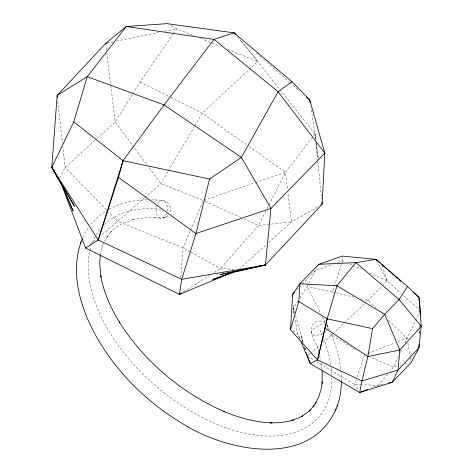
<?xml version="1.0" encoding="UTF-8"?>
<svg xmlns="http://www.w3.org/2000/svg" width="473" height="473" viewBox="0 0 473 473"><rect width="100%" height="100%" fill="white"/><g stroke="black" fill="none" stroke-linecap="round" stroke-linejoin="round"><path stroke-width="0.35" stroke-dasharray="2.37 1.77" d="M341.405 381.013C341.429 364.724 337.326 348.648 331.147 333.66M419.445 333.53L419.646 327.801M419.669 327.085L419.722 325.655M419.486 333.305L419.622 329.669M180.739 277.675L183.104 247.817L190.282 230.936M154.996 199.943C159.732 200.274 165.875 199.671 168.979 204.176C170.788 206.707 171.078 210.118 169.866 212.962M100.382 254.332L102.493 245.771L101.896 247.314L103.758 242.513M299.687 298.203L307.196 286.455L332.401 291.959L342.665 260.783L342.322 257.418M356.204 379.754L354.608 384.608L358.516 390.698M357.121 376.981L364.216 355.471M190.566 230.262L203.195 200.552L160.897 183.625L148.161 166.449M398.573 356.275L393.613 366.983L389.929 371.417M400.43 352.267L401.666 349.588M404.764 342.901L415.223 321.226M82.887 237.44L84.691 233.697L88.776 227.223M415.542 320.57L419.054 313.386M104.332 241.537L107.377 236.187L106.52 237.44L111.87 230.925L110.788 231.918L117.611 226.283L124.576 222.499L134.178 219.295L132.842 219.643L143.656 217.893L155.451 217.698L154.251 217.663L160.79 218.201L164.007 217.876M59.728 178.102L65.126 167.33L95.079 140.239M265.82 211.053L258.489 225.497L220.53 268.54L213.057 273.246M267.15 208.422L268.487 205.796M268.818 205.14L285.473 172.302L315.065 134.048L310.921 107.294M308.491 283.924L307.196 286.455L320.712 313.38M308.816 283.292L316.715 268.102M167.968 171.587L160.897 183.625L145.365 197.194M168.341 170.954L194.391 126.587M194.764 125.954L202.208 113.278L257.714 61.449L236.843 36.214M132.369 94.476L115.229 122.016L95.623 139.748M132.759 93.849L140.156 81.959L172.941 34.204M298.102 300.68L293.361 308.1L293.928 313.617M173.355 33.601L176.677 28.764L193.019 35.357M387.629 374.19L378.418 385.276L371.725 387.866M90.739 224.492L98.49 216.457L106.662 210.52M296.695 290.055L298.705 287.956M299.208 287.43L301.721 284.805M302.223 284.285L315.296 270.633L333.087 264.23M382.225 265.832L387.097 280.808L365.393 303.069M162.931 218.171L165.248 217.533L168.063 215.576M332.667 334.033L343.93 323.372M344.468 322.864L364.854 303.577M239.285 269.172L266.417 244.529M268.587 242.56L291.374 221.861L318.92 206.104M144.809 197.679L117.623 221.423L100.767 235.448M308.213 355.034L309.886 353.609M310.442 353.13L319.902 345.042M322.687 342.659L331.591 335.05L356.867 350.227M90.089 244.328L96.273 239.19M183.778 291.675L209.32 275.599M166.23 216.953L164.237 217.811M166.36 216.876L167.241 216.35M109.263 209.096C121.123 202.491 134.864 199.925 148.333 199.772M364.447 354.78L367.184 353.709M367.87 353.443L395.286 342.759M398.024 341.689L406.934 338.219L407.194 339.632M337.876 262.509L342.665 260.783L345.361 261.995M203.887 200.31L254.793 182.838M255.491 182.596L285.473 172.302L287.56 189.791M397.16 366.043L393.613 366.983L369.874 357.05M399.998 365.292L401.417 364.914M404.965 363.974L409.222 362.844M383.242 384.23L378.418 385.276L362.543 384.833M107.152 43.055L112.887 41.878M116.47 41.139L158.757 32.448M164.492 31.265L176.677 28.764L168.938 24.673M151.662 199.86L156.196 199.978M361.821 384.815L354.608 384.608L317.099 362.011M234.371 269.397L220.53 268.54L190.85 252.103M332.401 291.959L335.251 292.645M335.966 292.817L353.804 297.103M360.94 298.818L368.071 300.532L375.426 307.663M200.511 38.378L220.938 46.62M227.75 49.363L257.714 61.449M349.399 263.816L352.089 265.028M352.763 265.335L361.514 269.279M369.596 272.921L387.097 280.808L401.264 293.579M205.193 201.451L241.171 217.681M243.832 218.887L258.489 225.497L291.374 221.861L287.903 192.706M293 330.94L297.369 333.081L300.03 338.958M140.156 81.959L170.203 97.125M170.854 97.45L202.208 113.278L248.331 145.974M190.205 251.748L183.104 247.817L117.623 221.423L108.358 211.874M307.101 355.986L314.604 360.503M324.986 322.663C321.262 319.819 315.325 320.676 312.677 324.573C306.865 333.737 318.802 344.019 319.104 353.473M248.934 146.399L285.473 172.302M256.413 53.035L263.018 58.853M263.567 59.338L289.435 82.125M289.984 82.609L299.894 91.336M403.439 295.542L419.238 309.785M381.729 313.77L382.775 314.793M388.552 320.392L406.934 338.219M106.301 209.758L65.126 167.33L62.85 146.784M241.502 40.944L279.561 89.107M280.016 89.687L315.065 134.048L315.816 139.807M146.405 164.078L115.229 122.016L106.951 53.55M326.713 324.271L329.575 329.965M376.709 260.629L387.097 280.808M322.361 316.662L325.329 322.568M326.648 325.199L328.297 328.481M330.934 333.737L331.591 335.05M299.663 338.497L297.369 333.081L295.081 318.808M304.707 347.685L305.31 349.76M294.372 311.624L293.361 308.1L293.142 303.731M295.584 315.846L303.264 342.606M304.677 347.537L305.28 349.648M304.677 347.59L305.186 349.381M319.624 355.525L320.718 360.284M407.844 343.173L410.44 357.328M410.57 358.037L411.35 362.283M294.277 313.812L293.361 308.1L293.993 313.611M321.256 363.075L322.143 370.211M316.011 142.036L318.27 158.526L316.384 144.129M105.721 43.35L106.514 49.907M315.668 139.133L315.065 134.048L315.58 139.168M57.801 101.293L62.442 143.118M315.946 142.828L317.714 160.382M317.785 161.116L321.61 199.157M331.898 377.803A144.194 83.609 41 0 1 196.999 414.732A144.194 83.609 41 0 1 91.053 246.072M92.241 242.69A144.194 83.609 41 0 1 94.665 237.34M96.102 234.774A144.194 83.609 41 0 1 100.542 228.518M104.568 224.249A144.194 83.609 41 0 1 161.742 209.35M319.783 329.852A144.194 83.609 41 0 1 322.148 335.174M323.502 338.479A144.194 83.609 41 0 1 330.946 365.623M331.218 367.645A144.194 83.609 41 0 1 331.821 374.858M326.926 325.063A8.904 4.417 -25 0 1 327.623 328.753M326.559 330.32A8.904 4.417 -25 0 1 325.394 331.472M322.911 333.205A8.904 4.417 -25 0 1 311.553 332.076A8.904 4.417 -25 0 1 324.537 324.377M166.431 213.424A8.904 5.564 -83.7 0 1 156.989 214.825A8.904 5.564 -83.7 0 1 161.009 200.723A8.904 5.564 -83.7 0 1 167.111 211.035M303.027 342.233L301.13 336.114L302.98 342.281"/><path stroke-width="0.71" d="M341.4 381.658C341.222 390.077 340.063 398.591 337.036 406.49M419.078 344.214L418.942 347.844L411.35 362.283L392.212 382.279L359.687 392.519L310.258 363.554L301.094 341.884M420.19 314.403L420.331 310.767L418.96 297.387L407.495 286.508L376.035 259.328L342.18 256.076L318.849 264.301L299.829 283.782L292.669 294.253L290.505 329.716L317.566 359.994L361.987 380.966L398.041 370.105L418.942 347.844L421.207 326.281L418.96 297.387L412.947 292.06M290.505 329.716L298.812 301.49L299.829 283.782L336.953 285.804L384.691 314.238L399.833 349.99L398.041 370.105L392.212 382.279L388.759 383.029M64.677 190.79L51.794 167.353L57.15 95.428L105.721 43.35L126.291 26.5L167.004 23.65L234.064 32.85L291.995 81.663L309.797 100.063L324.791 153.157L322.125 204.277L265.43 264.981L234.206 272.212L212.702 279.573L223.664 275.404M239.35 270.39L219.945 274.63L265.43 264.981L270.946 208.439L241.39 157.397L164.06 104.917L87.239 76.65L57.15 95.428L57.393 97.627M100.282 254.977L99.702 263.485L100.944 277.172L100.654 275.505C103.652 292.403 110.842 308.284 119.775 322.834L119.178 321.853C144.2 361.331 181.49 392.951 224.291 411.652L223.144 411.161C238.664 417.677 255.178 422.348 272.081 422.88L270.219 422.827C277.994 423.01 285.822 422.259 293.313 420.095L291.457 420.586L299.255 417.659L302.838 415.814L301.248 416.701L307.527 412.444L310.341 409.979L309.123 411.102L313.966 405.663L313.055 406.981L315.988 402.742L315.095 404.037L318.506 397.61L321.12 389.202L322.273 381.8L322.107 383.242L322.208 370.856M407.495 286.508L399.088 299.504L384.691 314.238L372.547 328.664L367.858 356.541L361.987 380.966L359.687 392.519L367.716 389.415M306.09 352.462L310.258 363.554L317.566 359.994L327.168 318.802L336.953 285.804L355.867 262.627L376.035 259.328L380.215 263.071M317.566 359.994L327.168 318.802L298.812 301.49M291.995 81.663L278.13 91.703L241.39 157.397L209.569 179.031L195.97 233.544L181.703 279.336L179.415 294.419L85.595 248.071L61.484 184.228M85.595 248.071L98.213 240.018L118.451 177.345L123.045 160.678L164.06 104.917L213.997 39.395L234.064 32.85L235.956 34.718M54.194 170.948L51.794 167.353L74.379 206.116L51.794 167.353L73.77 121.874L87.239 76.65L126.291 26.5L213.997 39.395L278.13 91.703L324.791 153.157L270.946 208.439L195.97 233.544L118.451 177.345M81.037 242.07C70.039 273.323 80.445 307.728 95.788 335.623C116.003 371.672 146.246 401.819 181.626 423.045C227.01 452.247 313.569 469.624 337.61 405.006M240.053 270.249L265.43 264.981L181.703 279.336L98.213 240.018L123.045 160.678L73.77 121.874M335.505 410.44L336.096 408.92M80.434 243.619L82.332 238.729M419.693 312.074L420.331 310.767M294.679 292.154L292.669 294.253L292.781 296.441M181.91 292.852L179.415 294.419L230.558 273.081M320.842 205.004L322.125 204.277L321.9 202.077M225.036 274.878L227.779 273.837M105.721 43.35L107.152 43.055M258.217 266.252L265.43 264.981M318.849 264.301L355.867 262.627L399.088 299.504L421.207 326.281L399.833 349.99L367.858 356.541L324.939 328.031M123.045 160.678L209.569 179.031M327.168 318.802L372.547 328.664M306.498 97.154L309.797 100.063L310.247 102.954M381.782 264.472L387.245 269.308M388.339 270.278L390.527 272.217M391.62 273.181L394.358 275.605M395.446 276.569L397.633 278.508M398.727 279.478L400.915 281.411M234.064 32.85L235.453 34.535M51.794 167.353L98.213 240.018M376.035 259.328L376.709 260.629M65.315 193.433L73.126 210.976L62.838 186.794"/></g></svg>
